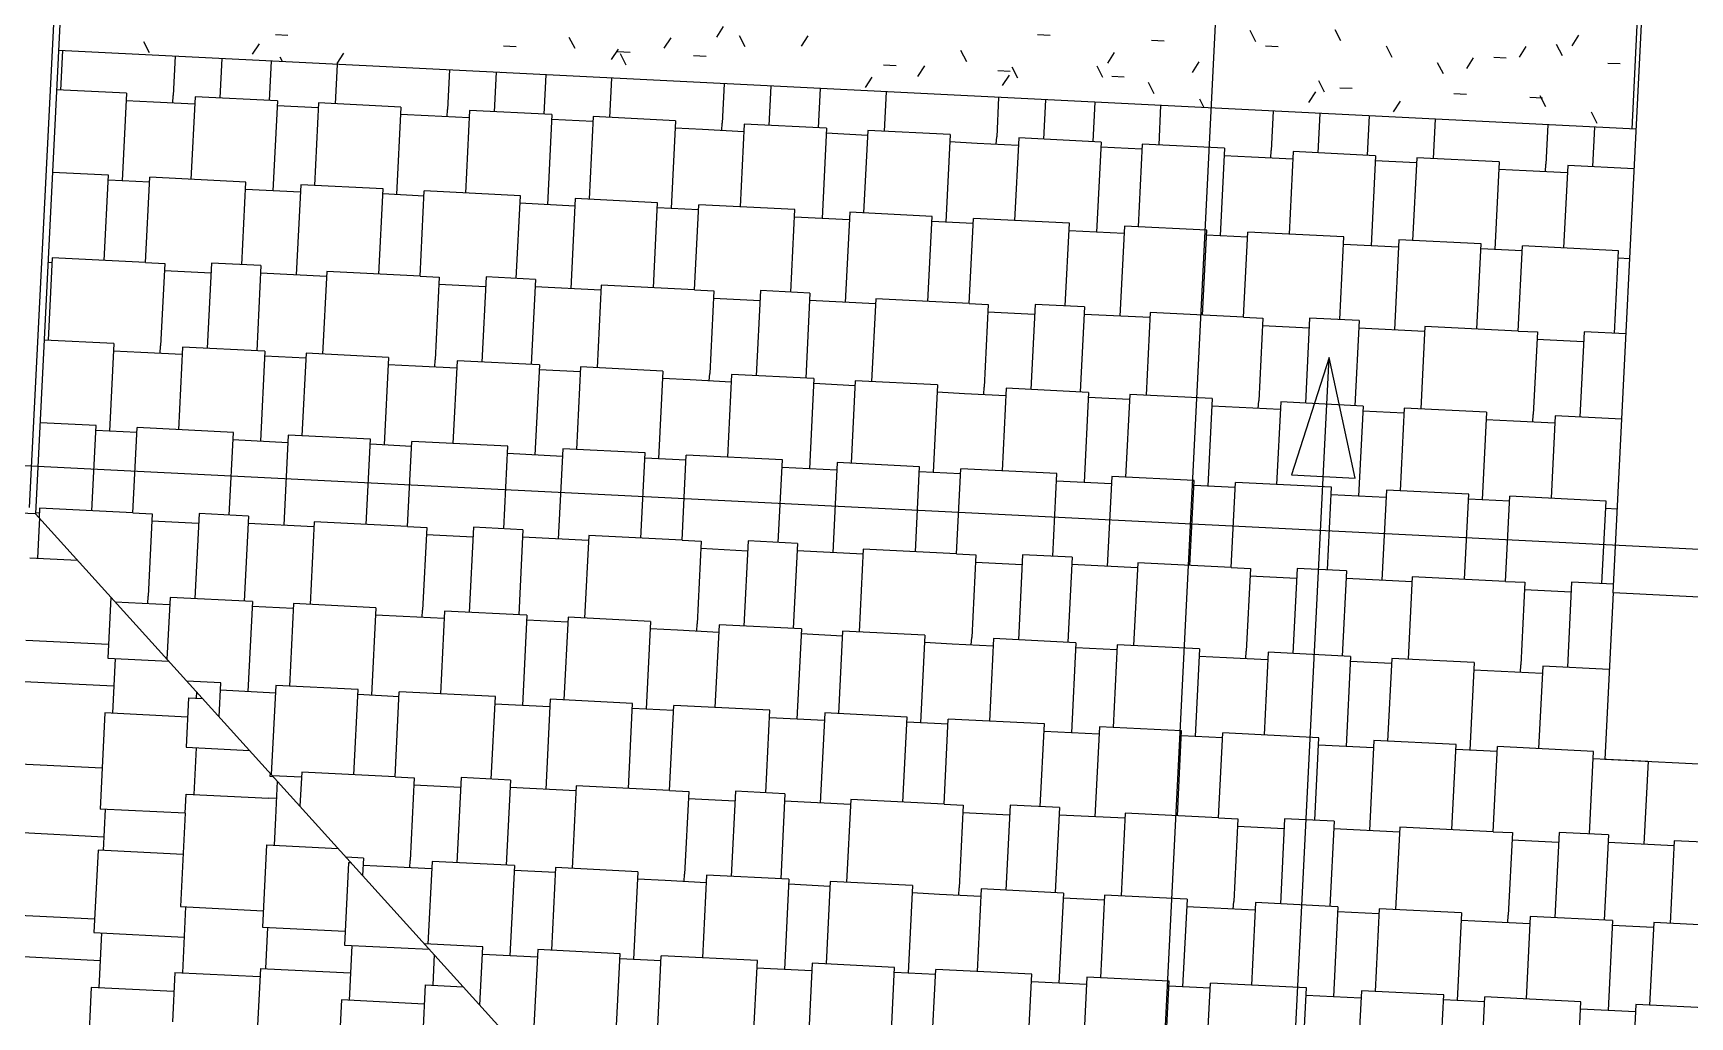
# Model space of a CAD drawing. Extents: x 549999 to 550212, y 1838161 to 1838467.
# Drawn here: x 550170.618 to 550174.598, y 1838352.514 to 1838354.878 of the extents above; entities that cross this region are included whole.
import ezdxf

# ---------------------------------------------------------------- set-up
doc = ezdxf.new("R2010")
doc.units = 0
for name, color, linetype in [('Level 15', 7, 'Continuous'), ('Level 18', 7, 'Continuous'), ('Level 24', 7, 'Continuous'), ('Level 27', 7, 'Continuous'), ('Level 33', 7, 'Continuous'), ('Level 36', 7, 'Continuous'), ('Level 37', 7, 'Continuous'), ('Level 4', 7, 'Continuous'), ('Level 42', 7, 'Continuous'), ('Level 8', 7, 'Continuous')]:
    doc.layers.add(name, color=color, linetype=linetype)

msp = doc.modelspace()

# ---------------------------------------------------------------- linework, layer by layer
at = {"layer": 'Level 15'}
for p, q in [((550172.2758, 1838354.894), (550172.2595, 1838354.8687)), ((550173.7597, 1838354.8593), (550173.746, 1838354.8861)), ((550170.8974, 1838354.8307), (550170.8836, 1838354.8575)), ((550171.1604, 1838354.8525), (550171.1441, 1838354.8272)), ((550171.1999, 1838354.8747), (550171.23, 1838354.8732)), ((550171.7478, 1838354.8473), (550171.778, 1838354.8458)), ((550171.9196, 1838354.8409), (550171.9059, 1838354.8677)), ((550172.1494, 1838354.8668), (550172.133, 1838354.8415)), ((550172.3286, 1838354.845), (550172.3148, 1838354.8718)), ((550172.4791, 1838354.8716), (550172.4627, 1838354.8463)), ((550173.031, 1838354.8747), (550173.0611, 1838354.8732)), ((550173.3049, 1838354.861), (550173.3351, 1838354.8595)), ((550173.5553, 1838354.8572), (550173.5415, 1838354.8841)), ((550173.5789, 1838354.8473), (550173.6091, 1838354.8458)), ((550173.8828, 1838354.8196), (550173.8691, 1838354.8465)), ((550174.2917, 1838354.8237), (550174.278, 1838354.8506)), ((550174.3306, 1838354.873), (550174.3142, 1838354.8477)), ((550171.2164, 1838354.8096), (550171.2111, 1838354.8199)), ((550171.3637, 1838354.8301), (550171.3473, 1838354.8048)), ((550172.023, 1838354.8397), (550172.0066, 1838354.8143)), ((550172.0218, 1838354.8336), (550172.052, 1838354.8321)), ((550172.0427, 1838354.8012), (550172.029, 1838354.8281)), ((550172.2045, 1838354.8245), (550172.2346, 1838354.823)), ((550172.8606, 1838354.8094), (550172.8468, 1838354.8363)), ((550173.2152, 1838354.8315), (550173.1988, 1838354.8062)), ((550173.4184, 1838354.8091), (550173.4021, 1838354.7837)), ((550174.0059, 1838354.78), (550173.9921, 1838354.8068)), ((550174.0777, 1838354.8186), (550174.0614, 1838354.7933)), ((550174.1269, 1838354.8199), (550174.157, 1838354.8184)), ((550174.2042, 1838354.8458), (550174.1878, 1838354.8205)), ((550171.7437, 1838354.7832), (550171.7431, 1838354.7843)), ((550172.6327, 1838354.7724), (550172.6163, 1838354.747)), ((550172.6611, 1838354.8017), (550172.6912, 1838354.8001)), ((550172.7591, 1838354.7996), (550172.7427, 1838354.7742)), ((550172.9351, 1838354.788), (550172.9652, 1838354.7864)), ((550172.9624, 1838354.7771), (550172.946, 1838354.7518)), ((550172.9836, 1838354.7697), (550172.9699, 1838354.7966)), ((550173.1881, 1838354.7718), (550173.1743, 1838354.7986)), ((550173.2091, 1838354.7743), (550173.2392, 1838354.7728)), ((550174.4009, 1838354.8062), (550174.431, 1838354.8047)), ((550172.5063, 1838354.7452), (550172.5062, 1838354.7451)), ((550173.3112, 1838354.7321), (550173.2974, 1838354.759)), ((550173.6985, 1838354.7371), (550173.6821, 1838354.7117)), ((550173.7201, 1838354.7362), (550173.7063, 1838354.7631)), ((550173.757, 1838354.7469), (550173.7871, 1838354.7454)), ((550174.031, 1838354.7332), (550174.0611, 1838354.7317)), ((550174.2521, 1838354.7006), (550174.2383, 1838354.7275)), ((550173.431, 1838354.6988), (550173.4205, 1838354.7193)), ((550173.9017, 1838354.7146), (550173.8853, 1838354.6893)), ((550174.2136, 1838354.724), (550174.2438, 1838354.7225)), ((550174.3752, 1838354.661), (550174.3614, 1838354.6878))]:
    msp.add_line(p, q, dxfattribs=at)
at = {"layer": 'Level 18'}
msp.add_line((550160.0273, 1838354.3677), (550184.3667, 1838353.1509), dxfattribs=at)
at = {"layer": 'Level 24'}
for p, q in [((550173.6176, 1838351.8151), (550173.7317, 1838354.0983)), ((550173.7317, 1838354.0983), (550173.641, 1838353.8167)), ((550173.7317, 1838354.0983), (550173.641, 1838353.8167)), ((550173.7939, 1838353.8091), (550173.7317, 1838354.0983)), ((550173.7939, 1838353.8091), (550173.7317, 1838354.0983)), ((550173.641, 1838353.8167), (550173.7939, 1838353.8091)), ((550173.641, 1838353.8167), (550173.7939, 1838353.8091))]:
    msp.add_line(p, q, dxfattribs=at)
at = {"layer": 'Level 27'}
msp.add_line((550170.609, 1838353.7385), (550170.8088, 1838357.7336), dxfattribs=at)
at = {"layer": 'Level 33'}
for p, q in [((550174.4135, 1838353.5333), (550174.3936, 1838353.1338)), ((550176.6857, 1838353.4197), (550174.4135, 1838353.5333)), ((550174.3936, 1838353.1338), (550176.2662, 1838353.0402))]:
    msp.add_line(p, q, dxfattribs=at)
at = {"layer": 'Level 36'}
msp.add_line((550172.6853, 1838339.4354), (550173.7472, 1838360.6767), dxfattribs=at)
at = {"layer": 'Level 37'}
for p, q in [((550174.4692, 1838354.6469), (550170.6789, 1838354.8364)), ((550170.6233, 1838353.7228), (550173.5029, 1838350.5401))]:
    msp.add_line(p, q, dxfattribs=at)
at = {"layer": 'Level 4'}
for p, q in [((550174.4135, 1838353.5333), (550174.6198, 1838357.6582)), ((550170.6888, 1838355.0336), (550170.6233, 1838353.7228)), ((550170.6233, 1838353.7228), (550169.4098, 1838353.7835))]:
    msp.add_line(p, q, dxfattribs=at)
at = {"layer": 'Level 42'}
for p, q in [((550170.6883, 1838354.836), (550170.6836, 1838354.7413)), ((550170.9587, 1838354.8224), (550170.954, 1838354.7278)), ((550171.0708, 1838354.8168), (550171.0661, 1838354.7222)), ((550171.1896, 1838354.8109), (550171.1848, 1838354.7163)), ((550171.3479, 1838354.803), (550171.3431, 1838354.7084)), ((550171.6183, 1838354.7895), (550171.6136, 1838354.6948)), ((550171.7304, 1838354.7839), (550171.7257, 1838354.6892)), ((550171.8491, 1838354.7779), (550171.8444, 1838354.6833)), ((550172.0074, 1838354.77), (550172.0027, 1838354.6754)), ((550170.8419, 1838354.7334), (550170.6742, 1838354.7418)), ((550170.8419, 1838354.7334), (550170.8313, 1838354.5229)), ((550170.9531, 1838354.7098), (550170.954, 1838354.7278)), ((550172.2779, 1838354.7565), (550172.2731, 1838354.6619)), ((550172.39, 1838354.7509), (550172.3853, 1838354.6563)), ((550172.5087, 1838354.7449), (550172.504, 1838354.6503)), ((550172.667, 1838354.737), (550172.6623, 1838354.6424)), ((550170.9069, 1838354.7121), (550170.841, 1838354.7154)), ((550171.0059, 1838354.7071), (550170.9069, 1838354.7121)), ((550171.0068, 1838354.7252), (550170.9968, 1838354.5267)), ((550171.2046, 1838354.7153), (550171.0068, 1838354.7252)), ((550171.2046, 1838354.7153), (550171.1938, 1838354.4988)), ((550171.303, 1838354.6983), (550171.204, 1838354.7033)), ((550171.3036, 1838354.7103), (550171.2936, 1838354.5119)), ((550171.5014, 1838354.7005), (550171.3036, 1838354.7103)), ((550171.5014, 1838354.7005), (550171.4909, 1838354.4899)), ((550171.6127, 1838354.6768), (550171.6136, 1838354.6948)), ((550171.6663, 1838354.6922), (550171.6564, 1838354.4937)), ((550171.8642, 1838354.6823), (550171.6663, 1838354.6922)), ((550172.9374, 1838354.7235), (550172.9327, 1838354.6289)), ((550173.0496, 1838354.7179), (550173.0448, 1838354.6233)), ((550173.1683, 1838354.712), (550173.1636, 1838354.6174)), ((550173.3266, 1838354.7041), (550173.3219, 1838354.6094)), ((550173.597, 1838354.6905), (550173.5923, 1838354.5959)), ((550171.5665, 1838354.6791), (550171.5005, 1838354.6824)), ((550171.6654, 1838354.6742), (550171.5665, 1838354.6791)), ((550171.8642, 1838354.6823), (550171.8534, 1838354.4658)), ((550171.9625, 1838354.6653), (550171.8636, 1838354.6703)), ((550171.9631, 1838354.6774), (550171.9532, 1838354.4789)), ((550172.161, 1838354.6675), (550171.9631, 1838354.6774)), ((550172.161, 1838354.6675), (550172.1505, 1838354.457)), ((550172.2261, 1838354.6461), (550172.1601, 1838354.6494)), ((550172.2722, 1838354.6438), (550172.2731, 1838354.6619)), ((550172.3259, 1838354.6592), (550172.316, 1838354.4607)), ((550172.5238, 1838354.6493), (550172.3259, 1838354.6592)), ((550172.5238, 1838354.6493), (550172.513, 1838354.4328)), ((550173.7092, 1838354.6849), (550173.7044, 1838354.5903)), ((550173.8279, 1838354.679), (550173.8231, 1838354.5844)), ((550173.9862, 1838354.6711), (550173.9814, 1838354.5765)), ((550174.2566, 1838354.6576), (550174.2519, 1838354.563)), ((550174.3687, 1838354.652), (550174.364, 1838354.5573)), ((550172.325, 1838354.6412), (550172.2261, 1838354.6461)), ((550172.6221, 1838354.6324), (550172.5232, 1838354.6373)), ((550172.6227, 1838354.6444), (550172.6128, 1838354.4459)), ((550172.8206, 1838354.6345), (550172.6227, 1838354.6444)), ((550172.8206, 1838354.6345), (550172.8101, 1838354.424)), ((550172.8856, 1838354.6132), (550172.8197, 1838354.6165)), ((550172.9846, 1838354.6082), (550172.8856, 1838354.6132)), ((550172.9318, 1838354.6109), (550172.9327, 1838354.6289)), ((550172.9855, 1838354.6263), (550172.9756, 1838354.4278)), ((550173.1834, 1838354.6164), (550172.9855, 1838354.6263)), ((550173.1834, 1838354.6164), (550173.1725, 1838354.3998)), ((550173.2823, 1838354.6114), (550173.2724, 1838354.4129)), ((550173.4802, 1838354.6015), (550173.2823, 1838354.6114)), ((550173.2817, 1838354.5994), (550173.1828, 1838354.6043)), ((550173.4802, 1838354.6015), (550173.4696, 1838354.391)), ((550173.5452, 1838354.5802), (550173.4793, 1838354.5835)), ((550173.6442, 1838354.5752), (550173.5452, 1838354.5802)), ((550173.5914, 1838354.5779), (550173.5923, 1838354.5959)), ((550173.6451, 1838354.5933), (550173.6351, 1838354.3948)), ((550173.8429, 1838354.5834), (550173.6451, 1838354.5933)), ((550173.8429, 1838354.5834), (550173.8321, 1838354.3669)), ((550173.9413, 1838354.5664), (550173.8423, 1838354.5714)), ((550173.9419, 1838354.5784), (550173.9319, 1838354.38)), ((550174.1397, 1838354.5686), (550173.9419, 1838354.5784)), ((550174.1397, 1838354.5686), (550174.1292, 1838354.358)), ((550170.799, 1838354.5366), (550170.6643, 1838354.5433)), ((550170.7887, 1838354.3321), (550170.799, 1838354.5366)), ((550170.8877, 1838354.3271), (550170.8979, 1838354.5316)), ((550171.1287, 1838354.5201), (550170.8979, 1838354.5316)), ((550174.2048, 1838354.5472), (550174.1388, 1838354.5505)), ((550174.3037, 1838354.5423), (550174.2048, 1838354.5472)), ((550174.251, 1838354.5449), (550174.2519, 1838354.563)), ((550174.3046, 1838354.5603), (550174.2947, 1838354.3618)), ((550174.4645, 1838354.5523), (550174.3046, 1838354.5603)), ((550170.8973, 1838354.5196), (550170.7984, 1838354.5246)), ((550171.1188, 1838354.3216), (550171.1287, 1838354.5201)), ((550171.2598, 1838354.4955), (550171.1278, 1838354.5021)), ((550171.2607, 1838354.5135), (550171.2498, 1838354.297)), ((550171.4585, 1838354.5036), (550171.2607, 1838354.5135)), ((550171.4483, 1838354.2991), (550171.4585, 1838354.5036)), ((550171.5569, 1838354.4866), (550171.4579, 1838354.4916)), ((550171.5472, 1838354.2942), (550171.5575, 1838354.4987)), ((550171.7883, 1838354.4871), (550171.5575, 1838354.4987)), ((550171.7784, 1838354.2886), (550171.7883, 1838354.4871)), ((550171.9193, 1838354.4625), (550171.7874, 1838354.4691)), ((550171.9202, 1838354.4805), (550171.9094, 1838354.264)), ((550172.1181, 1838354.4706), (550171.9202, 1838354.4805)), ((550172.1079, 1838354.2661), (550172.1181, 1838354.4706)), ((550172.2164, 1838354.4537), (550172.1175, 1838354.4586)), ((550172.2068, 1838354.2612), (550172.217, 1838354.4657)), ((550172.4479, 1838354.4542), (550172.217, 1838354.4657)), ((550172.438, 1838354.2557), (550172.4479, 1838354.4542)), ((550172.5789, 1838354.4295), (550172.447, 1838354.4361)), ((550172.5798, 1838354.4476), (550172.569, 1838354.231)), ((550172.7777, 1838354.4377), (550172.5798, 1838354.4476)), ((550172.7675, 1838354.2332), (550172.7777, 1838354.4377)), ((550172.876, 1838354.4207), (550172.7771, 1838354.4256)), ((550172.8664, 1838354.2282), (550172.8766, 1838354.4327)), ((550173.1075, 1838354.4212), (550172.8766, 1838354.4327)), ((550173.0976, 1838354.2227), (550173.1075, 1838354.4212)), ((550173.2394, 1838354.4146), (550173.2286, 1838354.198)), ((550173.4373, 1838354.4047), (550173.2394, 1838354.4146)), ((550173.2385, 1838354.3965), (550173.1066, 1838354.4031)), ((550173.427, 1838354.2002), (550173.4373, 1838354.4047)), ((550173.5356, 1838354.3877), (550173.4367, 1838354.3927)), ((550173.526, 1838354.1952), (550173.5362, 1838354.3997)), ((550173.7671, 1838354.3882), (550173.5362, 1838354.3997)), ((550173.7571, 1838354.1897), (550173.7671, 1838354.3882)), ((550173.8981, 1838354.3636), (550173.7661, 1838354.3702)), ((550173.899, 1838354.3816), (550173.8881, 1838354.1651)), ((550174.0968, 1838354.3717), (550173.899, 1838354.3816)), ((550174.0866, 1838354.1672), (550174.0968, 1838354.3717)), ((550170.6634, 1838354.3383), (550170.6535, 1838354.1399)), ((550170.8877, 1838354.3271), (550170.6634, 1838354.3383)), ((550174.1952, 1838354.3547), (550174.0962, 1838354.3597)), ((550174.1856, 1838354.1623), (550174.1958, 1838354.3668)), ((550174.4266, 1838354.3552), (550174.1958, 1838354.3668)), ((550174.4167, 1838354.1567), (550174.4266, 1838354.3552)), ((550174.4537, 1838354.3358), (550174.4257, 1838354.3372)), ((550170.6628, 1838354.3263), (550170.6535, 1838354.3268)), ((550170.8877, 1838354.3271), (550170.9338, 1838354.3248)), ((550170.9338, 1838354.3248), (550170.9239, 1838354.1263)), ((550171.0451, 1838354.3012), (550170.9329, 1838354.3068)), ((550171.0463, 1838354.3252), (550171.036, 1838354.1207)), ((550171.165, 1838354.3193), (550171.0463, 1838354.3252)), ((550171.165, 1838354.3193), (550171.1548, 1838354.1148)), ((550171.3224, 1838354.2933), (550171.1641, 1838354.3013)), ((550171.323, 1838354.3054), (550171.3131, 1838354.1069)), ((550171.5472, 1838354.2942), (550171.323, 1838354.3054)), ((550171.5472, 1838354.2942), (550171.5934, 1838354.2919)), ((550171.5934, 1838354.2919), (550171.5835, 1838354.0934)), ((550171.7058, 1838354.2923), (550171.6956, 1838354.0878)), ((550171.8246, 1838354.2863), (550171.7058, 1838354.2923)), ((550171.7046, 1838354.2682), (550171.5925, 1838354.2738)), ((550171.8246, 1838354.2863), (550171.8143, 1838354.0818)), ((550171.982, 1838354.2604), (550171.8237, 1838354.2683)), ((550171.9826, 1838354.2724), (550171.9726, 1838354.0739)), ((550172.2068, 1838354.2612), (550171.9826, 1838354.2724)), ((550172.2068, 1838354.2612), (550172.253, 1838354.2589)), ((550172.253, 1838354.2589), (550172.2431, 1838354.0604)), ((550172.3654, 1838354.2593), (550172.3552, 1838354.0548)), ((550172.4841, 1838354.2534), (550172.3654, 1838354.2593)), ((550172.4841, 1838354.2534), (550172.4739, 1838354.0489)), ((550172.3642, 1838354.2352), (550172.2521, 1838354.2408)), ((550172.6415, 1838354.2274), (550172.4832, 1838354.2353)), ((550172.6421, 1838354.2394), (550172.6322, 1838354.0409)), ((550172.8664, 1838354.2282), (550172.6421, 1838354.2394)), ((550172.8664, 1838354.2282), (550172.9126, 1838354.2259)), ((550172.9126, 1838354.2259), (550172.9026, 1838354.0274)), ((550173.025, 1838354.2263), (550173.0148, 1838354.0218)), ((550173.1437, 1838354.2204), (550173.025, 1838354.2263)), ((550173.1437, 1838354.2204), (550173.1335, 1838354.0159)), ((550173.0238, 1838354.2023), (550172.9117, 1838354.2079)), ((550173.3011, 1838354.1944), (550173.1428, 1838354.2023)), ((550173.3017, 1838354.2065), (550173.2918, 1838354.008)), ((550173.526, 1838354.1952), (550173.3017, 1838354.2065)), ((550173.526, 1838354.1952), (550173.5721, 1838354.1929)), ((550173.5721, 1838354.1929), (550173.5622, 1838353.9944)), ((550173.6834, 1838354.1693), (550173.5712, 1838354.1749)), ((550173.6846, 1838354.1933), (550173.6744, 1838353.9888)), ((550173.8033, 1838354.1874), (550173.6846, 1838354.1933)), ((550173.8033, 1838354.1874), (550173.7931, 1838353.9829)), ((550173.9613, 1838354.1735), (550173.9514, 1838353.975)), ((550174.1856, 1838354.1623), (550173.9613, 1838354.1735)), ((550170.8118, 1838354.1319), (550170.6441, 1838354.1403)), ((550170.8118, 1838354.1319), (550170.8013, 1838353.9214)), ((550173.9607, 1838354.1614), (550173.8024, 1838354.1694)), ((550174.1856, 1838354.1623), (550174.2317, 1838354.16)), ((550174.2317, 1838354.16), (550174.2218, 1838353.9615)), ((550174.3429, 1838354.1363), (550174.2308, 1838354.1419)), ((550174.3442, 1838354.1604), (550174.3339, 1838353.9559)), ((550174.4446, 1838354.1553), (550174.3442, 1838354.1604)), ((550170.8768, 1838354.1106), (550170.8109, 1838354.1139)), ((550170.9758, 1838354.1057), (550170.8768, 1838354.1106)), ((550170.923, 1838354.1083), (550170.9239, 1838354.1263)), ((550170.9767, 1838354.1237), (550170.9668, 1838353.9252)), ((550171.1746, 1838354.1138), (550170.9767, 1838354.1237)), ((550171.1746, 1838354.1138), (550171.1637, 1838353.8973)), ((550171.2729, 1838354.0968), (550171.174, 1838354.1018)), ((550171.2735, 1838354.1089), (550171.2636, 1838353.9104)), ((550171.4714, 1838354.099), (550171.2735, 1838354.1089)), ((550171.4714, 1838354.099), (550171.4608, 1838353.8885)), ((550171.5826, 1838354.0753), (550171.5835, 1838354.0934)), ((550171.6363, 1838354.0907), (550171.6263, 1838353.8922)), ((550171.8341, 1838354.0808), (550171.6363, 1838354.0907)), ((550171.5364, 1838354.0776), (550171.4705, 1838354.0809)), ((550171.6354, 1838354.0727), (550171.5364, 1838354.0776)), ((550171.8341, 1838354.0808), (550171.8233, 1838353.8643)), ((550171.9325, 1838354.0639), (550171.8335, 1838354.0688)), ((550171.9331, 1838354.0759), (550171.9231, 1838353.8774)), ((550172.1309, 1838354.066), (550171.9331, 1838354.0759)), ((550172.1309, 1838354.066), (550172.1204, 1838353.8555)), ((550172.2422, 1838354.0423), (550172.2431, 1838354.0604)), ((550172.2958, 1838354.0578), (550172.2859, 1838353.8593)), ((550172.4937, 1838354.0479), (550172.2958, 1838354.0578)), ((550172.196, 1838354.0447), (550172.13, 1838354.048)), ((550172.2949, 1838354.0397), (550172.196, 1838354.0447)), ((550172.4937, 1838354.0479), (550172.4829, 1838353.8313)), ((550172.592, 1838354.0309), (550172.4931, 1838354.0358)), ((550172.5926, 1838354.0429), (550172.5827, 1838353.8444)), ((550172.7905, 1838354.033), (550172.5926, 1838354.0429)), ((550172.7905, 1838354.033), (550172.78, 1838353.8225)), ((550172.8556, 1838354.0117), (550172.7896, 1838354.015)), ((550172.9545, 1838354.0067), (550172.8556, 1838354.0117)), ((550172.9017, 1838354.0094), (550172.9026, 1838354.0274)), ((550172.9554, 1838354.0248), (550172.9455, 1838353.8263)), ((550173.1533, 1838354.0149), (550172.9554, 1838354.0248)), ((550173.1533, 1838354.0149), (550173.1425, 1838353.7984)), ((550173.2516, 1838353.9979), (550173.1527, 1838354.0029)), ((550173.2522, 1838354.0099), (550173.2423, 1838353.8115)), ((550173.4501, 1838354), (550173.2522, 1838354.0099)), ((550173.4501, 1838354), (550173.4396, 1838353.7895)), ((550173.5152, 1838353.9787), (550173.4492, 1838353.982)), ((550173.6141, 1838353.9738), (550173.5152, 1838353.9787)), ((550173.5613, 1838353.9764), (550173.5622, 1838353.9944)), ((550173.615, 1838353.9918), (550173.6051, 1838353.7933)), ((550173.8129, 1838353.9819), (550173.615, 1838353.9918)), ((550173.8129, 1838353.9819), (550173.802, 1838353.7654)), ((550173.9118, 1838353.977), (550173.9019, 1838353.7785)), ((550174.1097, 1838353.9671), (550173.9118, 1838353.977)), ((550170.7689, 1838353.9351), (550170.6342, 1838353.9418)), ((550170.7587, 1838353.7306), (550170.7689, 1838353.9351)), ((550173.9112, 1838353.9649), (550173.8123, 1838353.9699)), ((550174.1097, 1838353.9671), (550174.0991, 1838353.7566)), ((550174.1747, 1838353.9457), (550174.1088, 1838353.949)), ((550174.2737, 1838353.9408), (550174.1747, 1838353.9457)), ((550174.2209, 1838353.9434), (550174.2218, 1838353.9615)), ((550174.2746, 1838353.9588), (550174.2646, 1838353.7603)), ((550174.4344, 1838353.9508), (550174.2746, 1838353.9588)), ((550170.8672, 1838353.9181), (550170.7683, 1838353.9231)), ((550170.8576, 1838353.7257), (550170.8678, 1838353.9302)), ((550171.0987, 1838353.9186), (550170.8678, 1838353.9302)), ((550171.0888, 1838353.7201), (550171.0987, 1838353.9186)), ((550171.2297, 1838353.894), (550171.0978, 1838353.9006)), ((550171.2306, 1838353.912), (550171.2198, 1838353.6955)), ((550171.4285, 1838353.9021), (550171.2306, 1838353.912)), ((550171.4182, 1838353.6976), (550171.4285, 1838353.9021)), ((550171.5172, 1838353.6927), (550171.5274, 1838353.8972)), ((550171.7583, 1838353.8856), (550171.5274, 1838353.8972)), ((550171.5268, 1838353.8852), (550171.4279, 1838353.8901)), ((550171.7483, 1838353.6872), (550171.7583, 1838353.8856)), ((550171.8893, 1838353.861), (550171.7574, 1838353.8676)), ((550171.8902, 1838353.879), (550171.8793, 1838353.6625)), ((550172.088, 1838353.8692), (550171.8902, 1838353.879)), ((550172.0778, 1838353.6647), (550172.088, 1838353.8692)), ((550172.1864, 1838353.8522), (550172.0874, 1838353.8571)), ((550172.1768, 1838353.6597), (550172.187, 1838353.8642)), ((550172.4178, 1838353.8527), (550172.187, 1838353.8642)), ((550172.4079, 1838353.6542), (550172.4178, 1838353.8527)), ((550172.5488, 1838353.828), (550172.4169, 1838353.8346)), ((550172.5497, 1838353.8461), (550172.5389, 1838353.6295)), ((550172.7476, 1838353.8362), (550172.5497, 1838353.8461)), ((550172.7374, 1838353.6317), (550172.7476, 1838353.8362)), ((550172.846, 1838353.8192), (550172.747, 1838353.8242)), ((550172.8363, 1838353.6267), (550172.8466, 1838353.8312)), ((550173.0774, 1838353.8197), (550172.8466, 1838353.8312)), ((550173.0675, 1838353.6212), (550173.0774, 1838353.8197)), ((550173.2093, 1838353.8131), (550173.1985, 1838353.5966)), ((550173.4072, 1838353.8032), (550173.2093, 1838353.8131)), ((550173.2084, 1838353.7951), (550173.0765, 1838353.8017)), ((550173.397, 1838353.5987), (550173.4072, 1838353.8032)), ((550173.5055, 1838353.7862), (550173.4066, 1838353.7912)), ((550173.4959, 1838353.5938), (550173.5061, 1838353.7983)), ((550173.737, 1838353.7867), (550173.5061, 1838353.7983)), ((550173.7271, 1838353.5882), (550173.737, 1838353.7867)), ((550173.8689, 1838353.7801), (550173.8581, 1838353.5636)), ((550174.0668, 1838353.7702), (550173.8689, 1838353.7801)), ((550170.6333, 1838353.7369), (550170.6322, 1838353.713)), ((550170.8576, 1838353.7257), (550170.6333, 1838353.7369)), ((550173.868, 1838353.7621), (550173.7361, 1838353.7687)), ((550174.0565, 1838353.5657), (550174.0668, 1838353.7702)), ((550174.1651, 1838353.7533), (550174.0662, 1838353.7582)), ((550174.1555, 1838353.5608), (550174.1657, 1838353.7653)), ((550174.3966, 1838353.7537), (550174.1657, 1838353.7653)), ((550174.3866, 1838353.5553), (550174.3966, 1838353.7537)), ((550174.4236, 1838353.7343), (550174.3957, 1838353.7357)), ((550170.6327, 1838353.7248), (550170.6234, 1838353.7253)), ((550170.6328, 1838353.7123), (550170.6313, 1838353.6824)), ((550170.8576, 1838353.7257), (550170.9038, 1838353.7233)), ((550170.9038, 1838353.7233), (550170.8938, 1838353.5249)), ((550171.015, 1838353.6997), (550170.9029, 1838353.7053)), ((550171.0162, 1838353.7238), (550171.006, 1838353.5193)), ((550171.1349, 1838353.7178), (550171.0162, 1838353.7238)), ((550171.1349, 1838353.7178), (550171.1247, 1838353.5133)), ((550171.2923, 1838353.6919), (550171.134, 1838353.6998)), ((550171.2929, 1838353.7039), (550171.283, 1838353.5054)), ((550171.5172, 1838353.6927), (550171.2929, 1838353.7039)), ((550171.5172, 1838353.6927), (550171.5633, 1838353.6904)), ((550170.6313, 1838353.6824), (550170.628, 1838353.6164)), ((550171.5633, 1838353.6904), (550171.5534, 1838353.4919)), ((550171.6746, 1838353.6667), (550171.5624, 1838353.6723)), ((550171.6758, 1838353.6908), (550171.6656, 1838353.4863)), ((550171.7945, 1838353.6848), (550171.6758, 1838353.6908)), ((550171.7945, 1838353.6848), (550171.7843, 1838353.4803)), ((550171.9519, 1838353.6589), (550171.7936, 1838353.6668)), ((550171.9525, 1838353.6709), (550171.9426, 1838353.4724)), ((550172.1768, 1838353.6597), (550171.9525, 1838353.6709)), ((550172.1768, 1838353.6597), (550172.2229, 1838353.6574)), ((550172.2229, 1838353.6574), (550172.213, 1838353.4589)), ((550172.3354, 1838353.6578), (550172.3251, 1838353.4533)), ((550172.4541, 1838353.6519), (550172.3354, 1838353.6578)), ((550170.6099, 1838353.6173), (550170.7239, 1838353.6117)), ((550172.3341, 1838353.6337), (550172.222, 1838353.6394)), ((550172.4541, 1838353.6519), (550172.4439, 1838353.4474)), ((550172.6115, 1838353.6259), (550172.4532, 1838353.6338)), ((550172.6121, 1838353.6379), (550172.6022, 1838353.4395)), ((550172.8363, 1838353.6267), (550172.6121, 1838353.6379)), ((550172.8363, 1838353.6267), (550172.8825, 1838353.6244)), ((550172.8825, 1838353.6244), (550172.8726, 1838353.4259)), ((550172.9949, 1838353.6248), (550172.9847, 1838353.4203)), ((550173.1137, 1838353.6189), (550172.9949, 1838353.6248)), ((550173.1137, 1838353.6189), (550173.1034, 1838353.4144)), ((550172.9937, 1838353.6008), (550172.8816, 1838353.6064)), ((550173.271, 1838353.5929), (550173.1128, 1838353.6009)), ((550173.2716, 1838353.605), (550173.2617, 1838353.4065)), ((550173.4959, 1838353.5938), (550173.2716, 1838353.605)), ((550173.4959, 1838353.5938), (550173.5421, 1838353.5915)), ((550173.5421, 1838353.5915), (550173.5322, 1838353.393)), ((550173.6533, 1838353.5678), (550173.5412, 1838353.5734)), ((550173.6545, 1838353.5919), (550173.6443, 1838353.3874)), ((550173.7732, 1838353.5859), (550173.6545, 1838353.5919)), ((550173.7732, 1838353.5859), (550173.763, 1838353.3814)), ((550173.9306, 1838353.56), (550173.7723, 1838353.5679)), ((550173.9312, 1838353.572), (550173.9213, 1838353.3735)), ((550174.1555, 1838353.5608), (550173.9312, 1838353.572)), ((550174.1555, 1838353.5608), (550174.2017, 1838353.5585)), ((550174.2017, 1838353.5585), (550174.1917, 1838353.36)), ((550174.3129, 1838353.5348), (550174.2008, 1838353.5404)), ((550174.3141, 1838353.5589), (550174.3039, 1838353.3544)), ((550174.4146, 1838353.5539), (550174.3141, 1838353.5589)), ((550170.8042, 1838353.5228), (550170.7969, 1838353.3766)), ((550170.8468, 1838353.5091), (550170.8152, 1838353.5107)), ((550170.9457, 1838353.5042), (550170.8468, 1838353.5091)), ((550170.8929, 1838353.5068), (550170.8938, 1838353.5249)), ((550170.9466, 1838353.5222), (550170.9392, 1838353.3737)), ((550171.1445, 1838353.5123), (550170.9466, 1838353.5222)), ((550171.1445, 1838353.5123), (550171.1337, 1838353.2958)), ((550171.2428, 1838353.4954), (550171.1439, 1838353.5003)), ((550171.2434, 1838353.5074), (550171.2335, 1838353.3089)), ((550171.4413, 1838353.4975), (550171.2434, 1838353.5074)), ((550171.4413, 1838353.4975), (550171.4308, 1838353.287)), ((550171.5064, 1838353.4761), (550171.4404, 1838353.4794)), ((550171.6053, 1838353.4712), (550171.5064, 1838353.4761)), ((550171.5525, 1838353.4738), (550171.5534, 1838353.4919)), ((550171.6062, 1838353.4892), (550171.5963, 1838353.2908)), ((550171.8041, 1838353.4794), (550171.6062, 1838353.4892)), ((550171.8041, 1838353.4794), (550171.7932, 1838353.2628)), ((550171.9024, 1838353.4624), (550171.8035, 1838353.4673)), ((550171.903, 1838353.4744), (550171.8931, 1838353.2759)), ((550172.1009, 1838353.4645), (550171.903, 1838353.4744)), ((550172.1009, 1838353.4645), (550172.0903, 1838353.254)), ((550172.2121, 1838353.4409), (550172.213, 1838353.4589)), ((550172.2658, 1838353.4563), (550172.2558, 1838353.2578)), ((550172.4636, 1838353.4464), (550172.2658, 1838353.4563)), ((550170.6, 1838353.4195), (550170.7985, 1838353.4096)), ((550172.1659, 1838353.4432), (550172.1, 1838353.4465)), ((550172.2649, 1838353.4382), (550172.1659, 1838353.4432)), ((550172.4636, 1838353.4464), (550172.4528, 1838353.2298)), ((550172.562, 1838353.4294), (550172.463, 1838353.4343)), ((550172.5626, 1838353.4414), (550172.5527, 1838353.2429)), ((550172.7604, 1838353.4315), (550172.5626, 1838353.4414)), ((550172.7604, 1838353.4315), (550172.7499, 1838353.221)), ((550172.8255, 1838353.4102), (550172.7595, 1838353.4135)), ((550172.8717, 1838353.4079), (550172.8726, 1838353.4259)), ((550172.9253, 1838353.4233), (550172.9154, 1838353.2248)), ((550173.1232, 1838353.4134), (550172.9253, 1838353.4233)), ((550173.1232, 1838353.4134), (550173.1124, 1838353.1969)), ((550170.7969, 1838353.3766), (550170.9432, 1838353.3693)), ((550170.8149, 1838353.3757), (550170.8083, 1838353.2438)), ((550172.9244, 1838353.4053), (550172.8255, 1838353.4102)), ((550173.2216, 1838353.3964), (550173.1226, 1838353.4014)), ((550173.2222, 1838353.4085), (550173.2122, 1838353.21)), ((550173.42, 1838353.3986), (550173.2222, 1838353.4085)), ((550173.42, 1838353.3986), (550173.4095, 1838353.188)), ((550173.4851, 1838353.3772), (550173.4191, 1838353.3805)), ((550173.584, 1838353.3723), (550173.4851, 1838353.3772)), ((550173.5313, 1838353.3749), (550173.5322, 1838353.393)), ((550173.5849, 1838353.3903), (550173.575, 1838353.1918)), ((550173.7828, 1838353.3804), (550173.5849, 1838353.3903)), ((550173.7828, 1838353.3804), (550173.772, 1838353.1639)), ((550173.8817, 1838353.3755), (550173.8718, 1838353.177)), ((550174.0796, 1838353.3656), (550173.8817, 1838353.3755)), ((550173.8811, 1838353.3635), (550173.7822, 1838353.3684)), ((550174.0796, 1838353.3656), (550174.0691, 1838353.1551)), ((550174.1447, 1838353.3443), (550174.0787, 1838353.3475)), ((550174.2436, 1838353.3393), (550174.1447, 1838353.3443)), ((550174.1908, 1838353.3419), (550174.1917, 1838353.36)), ((550174.2445, 1838353.3573), (550174.2346, 1838353.1589)), ((550174.4043, 1838353.3494), (550174.2445, 1838353.3573)), ((550170.5951, 1838353.3205), (550170.8116, 1838353.3097)), ((550171.0686, 1838353.3171), (550170.9866, 1838353.3212)), ((550171.0099, 1838353.2955), (550171.0091, 1838353.28)), ((550171.0645, 1838353.2351), (550171.0686, 1838353.3171)), ((550171.1996, 1838353.2925), (550171.0677, 1838353.2991)), ((550171.2005, 1838353.3105), (550171.1898, 1838353.0966)), ((550171.3984, 1838353.3006), (550171.2005, 1838353.3105)), ((550171.3882, 1838353.0961), (550171.3984, 1838353.3006)), ((550171.4871, 1838353.0912), (550171.4973, 1838353.2957)), ((550171.7282, 1838353.2842), (550171.4973, 1838353.2957)), ((550170.9911, 1838353.2809), (550170.9852, 1838353.1622)), ((550170.9911, 1838353.2809), (550171.0246, 1838353.2792)), ((550171.4967, 1838353.2837), (550171.3978, 1838353.2886)), ((550171.7183, 1838353.0857), (550171.7282, 1838353.2842)), ((550171.8592, 1838353.2595), (550171.7273, 1838353.2661)), ((550171.8601, 1838353.2776), (550171.8493, 1838353.061)), ((550172.058, 1838353.2677), (550171.8601, 1838353.2776)), ((550172.0477, 1838353.0632), (550172.058, 1838353.2677)), ((550172.1563, 1838353.2507), (550172.0574, 1838353.2556)), ((550172.1467, 1838353.0582), (550172.1569, 1838353.2627)), ((550172.3878, 1838353.2512), (550172.1569, 1838353.2627)), ((550170.7903, 1838353.2447), (550170.7788, 1838353.0138)), ((550170.9888, 1838353.2347), (550170.7903, 1838353.2447)), ((550172.3778, 1838353.0527), (550172.3878, 1838353.2512)), ((550172.5188, 1838353.2265), (550172.3869, 1838353.2331)), ((550172.5197, 1838353.2446), (550172.5088, 1838353.0281)), ((550172.7175, 1838353.2347), (550172.5197, 1838353.2446)), ((550172.7073, 1838353.0302), (550172.7175, 1838353.2347)), ((550172.8159, 1838353.2177), (550172.7169, 1838353.2227)), ((550172.8063, 1838353.0253), (550172.8165, 1838353.2298)), ((550173.0473, 1838353.2182), (550172.8165, 1838353.2298)), ((550173.0374, 1838353.0197), (550173.0473, 1838353.2182)), ((550173.1783, 1838353.1936), (550173.0464, 1838353.2002)), ((550173.1793, 1838353.2116), (550173.1684, 1838352.9951)), ((550173.3771, 1838353.2017), (550173.1793, 1838353.2116)), ((550173.3669, 1838352.9972), (550173.3771, 1838353.2017)), ((550173.4755, 1838353.1848), (550173.3765, 1838353.1897)), ((550173.4658, 1838352.9923), (550173.4761, 1838353.1968)), ((550173.7069, 1838353.1852), (550173.4761, 1838353.1968)), ((550173.697, 1838352.9868), (550173.7069, 1838353.1852)), ((550173.8388, 1838353.1786), (550173.828, 1838352.9621)), ((550174.0367, 1838353.1688), (550173.8388, 1838353.1786)), ((550170.9852, 1838353.1622), (550171.1374, 1838353.1546)), ((550171.0092, 1838353.161), (550171.0036, 1838353.0489)), ((550173.8379, 1838353.1606), (550173.706, 1838353.1672)), ((550174.0265, 1838352.9642), (550174.0367, 1838353.1688)), ((550174.135, 1838353.1518), (550174.0361, 1838353.1567)), ((550174.1254, 1838352.9593), (550174.1356, 1838353.1638)), ((550174.3665, 1838353.1523), (550174.1356, 1838353.1638)), ((550174.3566, 1838352.9538), (550174.3665, 1838353.1523)), ((550170.5852, 1838353.1227), (550170.7837, 1838353.1127)), ((550171.187, 1838353.0997), (550171.1867, 1838353.0926)), ((550171.2629, 1838353.1024), (550171.2588, 1838353.0205)), ((550171.4871, 1838353.0912), (550171.2629, 1838353.1024)), ((550174.4975, 1838353.1276), (550174.3656, 1838353.1342)), ((550174.4316, 1838353.1319), (550174.4315, 1838353.1309)), ((550174.4976, 1838353.1286), (550174.4876, 1838352.9291)), ((550171.1867, 1838353.0926), (550171.1938, 1838353.0922)), ((550171.2622, 1838353.0904), (550171.1923, 1838353.0939)), ((550171.2042, 1838353.0808), (550171.1998, 1838352.9928)), ((550171.4871, 1838353.0912), (550171.5333, 1838353.0889)), ((550171.5333, 1838353.0889), (550171.5234, 1838352.8904)), ((550171.6445, 1838353.0652), (550171.5324, 1838353.0708)), ((550171.6457, 1838353.0893), (550171.6355, 1838352.8848)), ((550171.7644, 1838353.0834), (550171.6457, 1838353.0893)), ((550171.7644, 1838353.0834), (550171.7542, 1838352.8789)), ((550171.9218, 1838353.0574), (550171.7635, 1838353.0653)), ((550171.9224, 1838353.0694), (550171.9125, 1838352.8709)), ((550172.1467, 1838353.0582), (550171.9224, 1838353.0694)), ((550172.1467, 1838353.0582), (550172.1929, 1838353.0559)), ((550172.1929, 1838353.0559), (550172.1829, 1838352.8574)), ((550172.3053, 1838353.0563), (550172.2951, 1838352.8518)), ((550172.424, 1838353.0504), (550172.3053, 1838353.0563)), ((550170.9833, 1838353.0036), (550170.9856, 1838353.0498)), ((550170.9856, 1838353.0498), (550171.1841, 1838353.0398)), ((550171.2021, 1838353.0389), (550171.1841, 1838353.0398)), ((550172.3041, 1838353.0323), (550172.192, 1838353.0379)), ((550172.424, 1838353.0504), (550172.4138, 1838352.8459)), ((550172.5814, 1838353.0244), (550172.4231, 1838353.0323)), ((550172.582, 1838353.0365), (550172.5721, 1838352.838)), ((550172.8063, 1838353.0253), (550172.582, 1838353.0365)), ((550172.8063, 1838353.0253), (550172.8524, 1838353.0229)), ((550172.8524, 1838353.0229), (550172.8425, 1838352.8245)), ((550172.9649, 1838353.0234), (550172.9546, 1838352.8188)), ((550173.0836, 1838353.0174), (550172.9649, 1838353.0234)), ((550173.0836, 1838353.0174), (550173.0734, 1838352.8129)), ((550170.9833, 1838353.0036), (550170.7788, 1838353.0138)), ((550170.7908, 1838353.0132), (550170.7858, 1838352.9143)), ((550170.9833, 1838353.0036), (550170.972, 1838352.7793)), ((550171.1998, 1838352.9928), (550171.1965, 1838352.9268)), ((550172.9637, 1838352.9993), (550172.8515, 1838353.0049)), ((550173.241, 1838352.9915), (550173.0827, 1838352.9994)), ((550173.2416, 1838353.0035), (550173.2317, 1838352.805)), ((550173.4658, 1838352.9923), (550173.2416, 1838353.0035)), ((550173.4658, 1838352.9923), (550173.512, 1838352.99)), ((550173.512, 1838352.99), (550173.5021, 1838352.7915)), ((550173.6244, 1838352.9904), (550173.6142, 1838352.7859)), ((550173.7432, 1838352.9844), (550173.6244, 1838352.9904)), ((550173.7432, 1838352.9844), (550173.7329, 1838352.7799)), ((550170.577, 1838352.9578), (550170.7875, 1838352.9472)), ((550173.6232, 1838352.9663), (550173.5111, 1838352.9719)), ((550173.9006, 1838352.9585), (550173.7423, 1838352.9664)), ((550173.9012, 1838352.9705), (550173.8912, 1838352.772)), ((550174.1254, 1838352.9593), (550173.9012, 1838352.9705)), ((550174.1254, 1838352.9593), (550174.1716, 1838352.957)), ((550174.1716, 1838352.957), (550174.1617, 1838352.7585)), ((550174.2828, 1838352.9333), (550174.1707, 1838352.939)), ((550174.284, 1838352.9574), (550174.2738, 1838352.7529)), ((550174.4027, 1838352.9515), (550174.284, 1838352.9574)), ((550174.4027, 1838352.9515), (550174.3925, 1838352.747)), ((550174.5607, 1838352.9375), (550174.5508, 1838352.7391)), ((550174.785, 1838352.9263), (550174.5607, 1838352.9375)), ((550170.7738, 1838352.9149), (550170.7639, 1838352.717)), ((550170.9783, 1838352.9046), (550170.7738, 1838352.9149)), ((550171.1784, 1838352.9277), (550171.1686, 1838352.7298)), ((550171.1784, 1838352.9277), (550171.3505, 1838352.9191)), ((550171.4112, 1838352.896), (550171.3695, 1838352.8981)), ((550171.4112, 1838352.896), (550171.4091, 1838352.8542)), ((550174.5601, 1838352.9255), (550174.4018, 1838352.9334)), ((550171.3753, 1838352.8848), (550171.3654, 1838352.6869)), ((550171.3818, 1838352.8845), (550171.3753, 1838352.8848)), ((550171.4763, 1838352.8747), (550171.4103, 1838352.878)), ((550171.5752, 1838352.8697), (550171.4763, 1838352.8747)), ((550171.5225, 1838352.8724), (550171.5234, 1838352.8904)), ((550171.5761, 1838352.8878), (550171.5662, 1838352.6893)), ((550171.774, 1838352.8779), (550171.5761, 1838352.8878)), ((550171.774, 1838352.8779), (550171.7632, 1838352.6613)), ((550171.8723, 1838352.8609), (550171.7734, 1838352.8658)), ((550171.8729, 1838352.8729), (550171.863, 1838352.6744)), ((550172.0708, 1838352.863), (550171.8729, 1838352.8729)), ((550172.0708, 1838352.863), (550172.0603, 1838352.6525)), ((550172.182, 1838352.8394), (550172.1829, 1838352.8574)), ((550172.1359, 1838352.8417), (550172.0699, 1838352.845)), ((550172.2348, 1838352.8367), (550172.1359, 1838352.8417)), ((550172.2357, 1838352.8548), (550172.2258, 1838352.6563)), ((550172.4336, 1838352.8449), (550172.2357, 1838352.8548)), ((550172.4336, 1838352.8449), (550172.4227, 1838352.6284)), ((550172.5319, 1838352.8279), (550172.433, 1838352.8329)), ((550172.5325, 1838352.84), (550172.5226, 1838352.6415)), ((550172.7304, 1838352.8301), (550172.5325, 1838352.84)), ((550172.7304, 1838352.8301), (550172.7199, 1838352.6195)), ((550172.8416, 1838352.8064), (550172.8425, 1838352.8245)), ((550172.8953, 1838352.8218), (550172.8854, 1838352.6233)), ((550173.0931, 1838352.8119), (550172.8953, 1838352.8218)), ((550170.972, 1838352.7793), (550171.1705, 1838352.7694)), ((550170.9841, 1838352.7787), (550170.9762, 1838352.6204)), ((550172.7954, 1838352.8087), (550172.7295, 1838352.812)), ((550172.8944, 1838352.8038), (550172.7954, 1838352.8087)), ((550173.0931, 1838352.8119), (550173.0823, 1838352.5954)), ((550173.1915, 1838352.7949), (550173.0925, 1838352.7999)), ((550173.1921, 1838352.807), (550173.1822, 1838352.6085)), ((550173.39, 1838352.7971), (550173.1921, 1838352.807)), ((550173.39, 1838352.7971), (550173.3794, 1838352.5866)), ((550173.455, 1838352.7757), (550173.3891, 1838352.779)), ((550173.5012, 1838352.7734), (550173.5021, 1838352.7915)), ((550173.5548, 1838352.7888), (550173.5449, 1838352.5904)), ((550173.7527, 1838352.7789), (550173.5548, 1838352.7888)), ((550173.7527, 1838352.7789), (550173.7419, 1838352.5624)), ((550170.5671, 1838352.7599), (550170.7656, 1838352.75)), ((550173.5539, 1838352.7708), (550173.455, 1838352.7757)), ((550173.8511, 1838352.762), (550173.7521, 1838352.7669)), ((550173.8517, 1838352.774), (550173.8417, 1838352.5755)), ((550174.0495, 1838352.7641), (550173.8517, 1838352.774)), ((550174.0495, 1838352.7641), (550174.039, 1838352.5536)), ((550174.1146, 1838352.7428), (550174.0486, 1838352.7461)), ((550174.2135, 1838352.7378), (550174.1146, 1838352.7428)), ((550174.1608, 1838352.7405), (550174.1617, 1838352.7585)), ((550174.2144, 1838352.7559), (550174.2045, 1838352.5574)), ((550174.4123, 1838352.746), (550174.2144, 1838352.7559)), ((550174.4123, 1838352.746), (550174.4015, 1838352.5294)), ((550174.5112, 1838352.741), (550174.5013, 1838352.5425)), ((550174.7091, 1838352.7311), (550174.5112, 1838352.741)), ((550170.7639, 1838352.717), (550170.9804, 1838352.7062)), ((550170.782, 1838352.7161), (550170.7754, 1838352.5842)), ((550171.1686, 1838352.7298), (550171.367, 1838352.7199)), ((550171.1806, 1838352.7292), (550171.1756, 1838352.6303)), ((550174.5106, 1838352.729), (550174.4117, 1838352.7339)), ((550170.5621, 1838352.661), (550170.7787, 1838352.6501)), ((550171.3654, 1838352.6869), (550171.5698, 1838352.6767)), ((550171.3834, 1838352.686), (550171.3768, 1838352.5541)), ((550171.6981, 1838352.6827), (550171.558, 1838352.6897)), ((550171.5813, 1838352.6639), (550171.5776, 1838352.5904)), ((550171.6911, 1838352.5426), (550171.6981, 1838352.6827)), ((550171.8291, 1838352.658), (550171.6972, 1838352.6646)), ((550171.83, 1838352.6761), (550171.8192, 1838352.4596)), ((550172.0279, 1838352.6662), (550171.83, 1838352.6761)), ((550172.0177, 1838352.4617), (550172.0279, 1838352.6662)), ((550172.1166, 1838352.4567), (550172.1268, 1838352.6612)), ((550172.3577, 1838352.6497), (550172.1268, 1838352.6612)), ((550170.9581, 1838352.6213), (550170.9522, 1838352.5026)), ((550170.9581, 1838352.6213), (550171.1626, 1838352.6111)), ((550171.1636, 1838352.6309), (550171.1537, 1838352.433)), ((550171.1636, 1838352.6309), (550171.3801, 1838352.6201)), ((550172.1262, 1838352.6492), (550172.0273, 1838352.6542)), ((550172.3478, 1838352.4512), (550172.3577, 1838352.6497)), ((550172.4887, 1838352.6251), (550172.3568, 1838352.6317)), ((550172.4896, 1838352.6431), (550172.4788, 1838352.4266)), ((550172.6875, 1838352.6332), (550172.4896, 1838352.6431)), ((550172.6773, 1838352.4287), (550172.6875, 1838352.6332)), ((550172.7858, 1838352.6162), (550172.6869, 1838352.6212)), ((550172.7762, 1838352.4238), (550172.7864, 1838352.6283)), ((550173.0173, 1838352.6167), (550172.7864, 1838352.6283)), ((550170.7573, 1838352.5851), (550170.7458, 1838352.3542)), ((550170.9558, 1838352.5752), (550170.7573, 1838352.5851)), ((550171.5596, 1838352.5913), (550171.5537, 1838352.4725)), ((550171.5596, 1838352.5913), (550171.6512, 1838352.5867)), ((550173.0073, 1838352.4182), (550173.0173, 1838352.6167)), ((550173.1483, 1838352.5921), (550173.0164, 1838352.5987)), ((550173.1492, 1838352.6101), (550173.1384, 1838352.3936)), ((550173.3471, 1838352.6002), (550173.1492, 1838352.6101)), ((550173.3368, 1838352.3957), (550173.3471, 1838352.6002)), ((550173.4454, 1838352.5833), (550173.3465, 1838352.5882)), ((550173.4358, 1838352.3908), (550173.446, 1838352.5953)), ((550173.6768, 1838352.5838), (550173.446, 1838352.5953)), ((550173.6669, 1838352.3853), (550173.6768, 1838352.5838)), ((550171.3588, 1838352.555), (550171.3473, 1838352.3242)), ((550171.5573, 1838352.5451), (550171.3588, 1838352.555)), ((550173.8079, 1838352.5591), (550173.6759, 1838352.5657)), ((550173.8088, 1838352.5772), (550173.7979, 1838352.3606)), ((550174.0066, 1838352.5673), (550173.8088, 1838352.5772)), ((550173.9964, 1838352.3628), (550174.0066, 1838352.5673)), ((550174.105, 1838352.5503), (550174.006, 1838352.5552)), ((550174.0953, 1838352.3578), (550174.1056, 1838352.5623)), ((550174.3364, 1838352.5508), (550174.1056, 1838352.5623)), ((550174.3265, 1838352.3523), (550174.3364, 1838352.5508)), ((550174.4683, 1838352.5442), (550174.4575, 1838352.3277)), ((550174.6662, 1838352.5343), (550174.4683, 1838352.5442)), ((550174.4674, 1838352.5261), (550174.3355, 1838352.5327))]:
    msp.add_line(p, q, dxfattribs=at)
at = {"layer": 'Level 8'}
msp.add_line((550174.4592, 1838354.6474), (550174.6014, 1838357.4913), dxfattribs=at)

doc.saveas('drawing.dxf')
